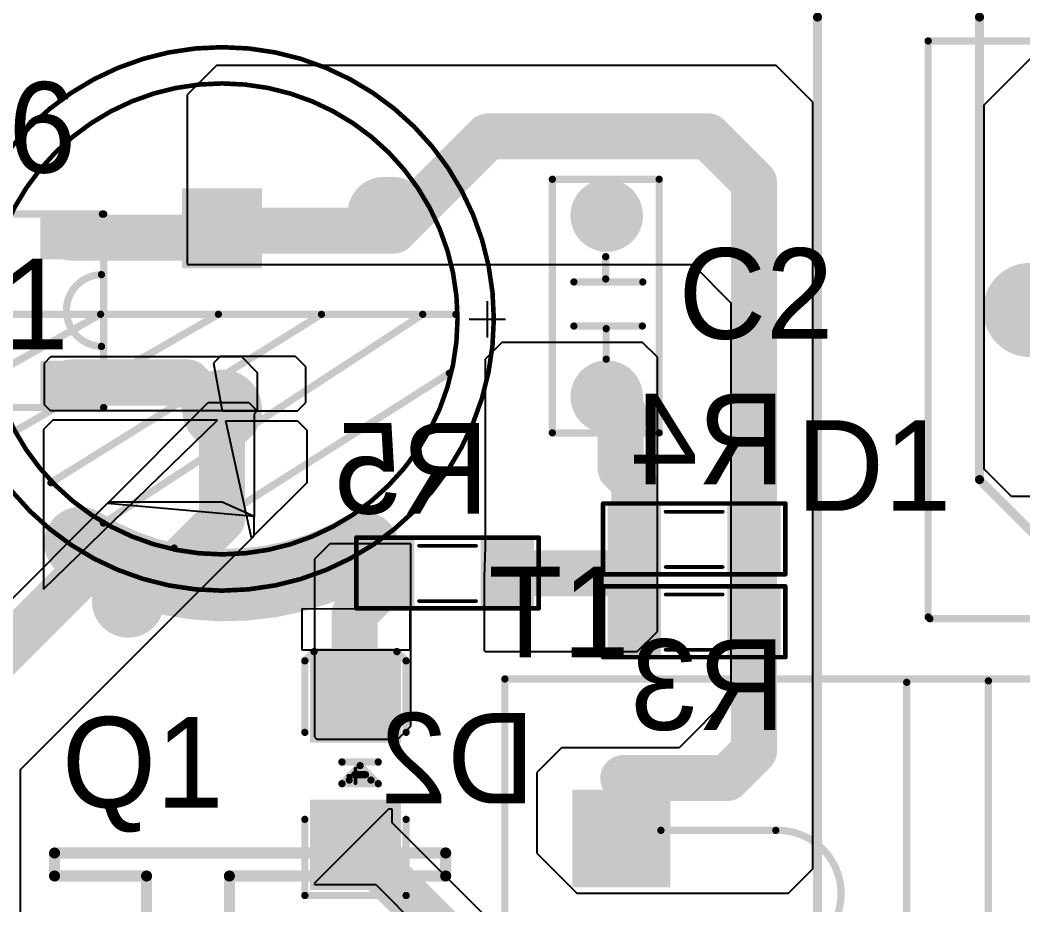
# Model space of a CAD drawing. Header units: millimetres. Extents: x 0.99 to 6.96, y 0.76 to 5.84.
# Drawn here: x 4.455 to 5.545, y 2.22 to 3.181 of the extents above; entities that cross this region are included whole.
import ezdxf

# ---------------------------------------------------------------- set-up
doc = ezdxf.new("R2010")
doc.units = ezdxf.units.MM
doc.header["$MEASUREMENT"] = 0
for name, color, linetype in [('BottomLayer', 5, 'Continuous'), ('BottomOverlay', 54, 'Continuous'), ('BottomPaste', 16, 'Continuous'), ('BottomSolder', 6, 'Continuous'), ('Mechanical1', 6, 'Continuous'), ('Mechanical15', 56, 'Continuous'), ('MultiLayer', 9, 'Continuous'), ('PadHoleLayer', 156, 'Continuous'), ('TopLayer', 1, 'Continuous'), ('TopOverlay', 2, 'Continuous'), ('TopSolder', 216, 'Continuous')]:
    doc.layers.add(name, color=color, linetype=linetype)

# ---------------------------------------------------------------- blocks, each defined once
blk = doc.blocks.new('TO220_2_166')
at = {"layer": 'BottomLayer', "const_width": 0.07}
for points in [[(0, 0.01), (0, -0.01)], [(0.1, 0.01), (0.1, -0.01)], [(0.2, 0.01), (0.2, -0.01)]]:
    blk.add_lwpolyline(points, dxfattribs=at)
at = {"layer": 'BottomLayer', "const_width": 0.035}
for points in [[(-0.0175, 0.01, 1), (0.0175, 0.01, 1)], [(0.0825, 0.01, 1), (0.1175, 0.01, 1)], [(0.1825, 0.01, 1), (0.2175, 0.01, 1)], [(-0.0175, -0.01, 1), (0.0175, -0.01, 1)], [(0.0825, -0.01, 1), (0.1175, -0.01, 1)], [(0.1825, -0.01, 1), (0.2175, -0.01, 1)]]:
    blk.add_lwpolyline(points, format="xyb", close=True, dxfattribs=at)
at = {"layer": 'BottomSolder', "const_width": 0.078}
for points in [[(0, 0.01), (0, -0.01)], [(0.1, 0.01), (0.1, -0.01)], [(0.2, 0.01), (0.2, -0.01)]]:
    blk.add_lwpolyline(points, dxfattribs=at)
at = {"layer": 'BottomSolder', "const_width": 0.039}
for points in [[(-0.0195, 0.01, 1), (0.0195, 0.01, 1)], [(0.0805, 0.01, 1), (0.1195, 0.01, 1)], [(0.1805, 0.01, 1), (0.2195, 0.01, 1)], [(-0.0195, -0.01, 1), (0.0195, -0.01, 1)], [(0.0805, -0.01, 1), (0.1195, -0.01, 1)], [(0.1805, -0.01, 1), (0.2195, -0.01, 1)]]:
    blk.add_lwpolyline(points, format="xyb", close=True, dxfattribs=at)
at = {"layer": 'MultiLayer', "const_width": 0.07}
for points in [[(0, 0.01), (0, -0.01)], [(0.1, 0.01), (0.1, -0.01)], [(0.2, 0.01), (0.2, -0.01)]]:
    blk.add_lwpolyline(points, dxfattribs=at)
at = {"layer": 'MultiLayer', "const_width": 0.035}
for points in [[(-0.0175, 0.01, 1), (0.0175, 0.01, 1)], [(0.0825, 0.01, 1), (0.1175, 0.01, 1)], [(0.1825, 0.01, 1), (0.2175, 0.01, 1)], [(-0.0175, -0.01, 1), (0.0175, -0.01, 1)], [(0.0825, -0.01, 1), (0.1175, -0.01, 1)], [(0.1825, -0.01, 1), (0.2175, -0.01, 1)]]:
    blk.add_lwpolyline(points, format="xyb", close=True, dxfattribs=at)
at = {"layer": 'PadHoleLayer', "const_width": 0.0236}
for points in [[(-0.0118, 0, 1), (0.0118, 0, 1)], [(0.0882, 0, 1), (0.1118, 0, 1)], [(0.1882, 0, 1), (0.2118, 0, 1)]]:
    blk.add_lwpolyline(points, format="xyb", close=True, dxfattribs=at)
at = {"layer": 'TopLayer', "const_width": 0.07}
for points in [[(0, 0.01), (0, -0.01)], [(0.1, 0.01), (0.1, -0.01)], [(0.2, 0.01), (0.2, -0.01)]]:
    blk.add_lwpolyline(points, dxfattribs=at)
at = {"layer": 'TopLayer', "const_width": 0.035}
for points in [[(-0.0175, 0.01, 1), (0.0175, 0.01, 1)], [(0.0825, 0.01, 1), (0.1175, 0.01, 1)], [(0.1825, 0.01, 1), (0.2175, 0.01, 1)], [(-0.0175, -0.01, 1), (0.0175, -0.01, 1)], [(0.0825, -0.01, 1), (0.1175, -0.01, 1)], [(0.1825, -0.01, 1), (0.2175, -0.01, 1)]]:
    blk.add_lwpolyline(points, format="xyb", close=True, dxfattribs=at)
at = {"layer": 'TopOverlay', "const_width": 0.012}
for points in [[(-0.2, 0.3), (-0.2, -0.125)], [(-0.2, 0.3), (-0.175, 0.3)], [(-0.175, 0.3), (-0.175, 0.2)], [(-0.13, 0.3), (-0.13, 0.2)], [(-0.13, 0.3), (-0.07, 0.3)], [(-0.07, 0.3), (-0.07, 0.2)], [(-0.03, 0.3), (0.05, 0.3)], [(-0.03, 0.3), (-0.03, 0.2)], [(0.05, 0.3), (0.05, 0.26)], [(0.15, 0.3), (0.15, 0.26)], [(0.15, 0.3), (0.23, 0.3)], [(0.23, 0.3), (0.23, 0.2)], [(0.27, 0.3), (0.33, 0.3)], [(0.27, 0.3), (0.27, 0.2)], [(0.33, 0.3), (0.33, 0.2)], [(0.375, 0.3), (0.4, 0.3)], [(0.375, 0.3), (0.375, 0.2)], [(0.4, 0.3), (0.4, -0.125)], [(0.05, 0.26), (0.066, 0.244)], [(0.15, 0.26), (0.1336, 0.2436)], [(-0.175, 0.2), (-0.13, 0.2)], [(-0.07, 0.2), (-0.03, 0.2)], [(0.23, 0.2), (0.27, 0.2)], [(0.33, 0.2), (0.375, 0.2)], [(-0.175, 0.11), (0.375, 0.11)], [(-0.175, 0.11), (-0.175, -0.125)], [(0.375, 0.11), (0.375, -0.125)], [(-0.095, 0.095), (0.295, 0.095)], [(-0.095, 0.095), (-0.095, -0.07)], [(0.295, 0.095), (0.295, -0.07)], [(-0.095, -0.07), (0.295, -0.07)], [(-0.2, -0.125), (-0.175, -0.125)], [(0.375, -0.125), (0.4, -0.125)]]:
    blk.add_lwpolyline(points, dxfattribs=at)
at = {"layer": 'TopOverlay', "const_width": 0.006}
for points in [[(-0.203, 0.3, 1), (-0.197, 0.3, 1)], [(-0.203, 0.3, 1), (-0.197, 0.3, 1)], [(-0.178, 0.3, 1), (-0.172, 0.3, 1)], [(-0.178, 0.3, 1), (-0.172, 0.3, 1)], [(-0.133, 0.3, 1), (-0.127, 0.3, 1)], [(-0.133, 0.3, 1), (-0.127, 0.3, 1)], [(-0.073, 0.3, 1), (-0.067, 0.3, 1)], [(-0.073, 0.3, 1), (-0.067, 0.3, 1)], [(-0.033, 0.3, 1), (-0.027, 0.3, 1)], [(-0.033, 0.3, 1), (-0.027, 0.3, 1)], [(0.047, 0.3, 1), (0.053, 0.3, 1)], [(0.047, 0.3, 1), (0.053, 0.3, 1)], [(0.147, 0.3, 1), (0.153, 0.3, 1)], [(0.147, 0.3, 1), (0.153, 0.3, 1)], [(0.227, 0.3, 1), (0.233, 0.3, 1)], [(0.227, 0.3, 1), (0.233, 0.3, 1)], [(0.267, 0.3, 1), (0.273, 0.3, 1)], [(0.267, 0.3, 1), (0.273, 0.3, 1)], [(0.327, 0.3, 1), (0.333, 0.3, 1)], [(0.327, 0.3, 1), (0.333, 0.3, 1)], [(0.372, 0.3, 1), (0.378, 0.3, 1)], [(0.372, 0.3, 1), (0.378, 0.3, 1)], [(0.397, 0.3, 1), (0.403, 0.3, 1)], [(0.397, 0.3, 1), (0.403, 0.3, 1)], [(0.047, 0.26, 1), (0.053, 0.26, 1)], [(0.047, 0.26, 1), (0.053, 0.26, 1)], [(0.147, 0.26, 1), (0.153, 0.26, 1)], [(0.147, 0.26, 1), (0.153, 0.26, 1)], [(0.063, 0.244, 1), (0.069, 0.244, 1)], [(0.0634, 0.2435, 1), (0.0694, 0.2435, 1)], [(0.1306, 0.2436, 1), (0.1366, 0.2436, 1)], [(0.1308, 0.2434, 1), (0.1368, 0.2434, 1)], [(-0.178, 0.2, 1), (-0.172, 0.2, 1)], [(-0.178, 0.2, 1), (-0.172, 0.2, 1)], [(-0.133, 0.2, 1), (-0.127, 0.2, 1)], [(-0.133, 0.2, 1), (-0.127, 0.2, 1)], [(-0.073, 0.2, 1), (-0.067, 0.2, 1)], [(-0.073, 0.2, 1), (-0.067, 0.2, 1)], [(-0.033, 0.2, 1), (-0.027, 0.2, 1)], [(-0.033, 0.2, 1), (-0.027, 0.2, 1)], [(0.227, 0.2, 1), (0.233, 0.2, 1)], [(0.227, 0.2, 1), (0.233, 0.2, 1)], [(0.267, 0.2, 1), (0.273, 0.2, 1)], [(0.267, 0.2, 1), (0.273, 0.2, 1)], [(0.327, 0.2, 1), (0.333, 0.2, 1)], [(0.327, 0.2, 1), (0.333, 0.2, 1)], [(0.372, 0.2, 1), (0.378, 0.2, 1)], [(0.372, 0.2, 1), (0.378, 0.2, 1)], [(-0.178, 0.11, 1), (-0.172, 0.11, 1)], [(-0.178, 0.11, 1), (-0.172, 0.11, 1)], [(0.372, 0.11, 1), (0.378, 0.11, 1)], [(0.372, 0.11, 1), (0.378, 0.11, 1)], [(-0.098, 0.095, 1), (-0.092, 0.095, 1)], [(-0.098, 0.095, 1), (-0.092, 0.095, 1)], [(0.292, 0.095, 1), (0.298, 0.095, 1)], [(0.292, 0.095, 1), (0.298, 0.095, 1)], [(-0.098, -0.07, 1), (-0.092, -0.07, 1)], [(-0.098, -0.07, 1), (-0.092, -0.07, 1)], [(0.292, -0.07, 1), (0.298, -0.07, 1)], [(0.292, -0.07, 1), (0.298, -0.07, 1)], [(-0.203, -0.125, 1), (-0.197, -0.125, 1)], [(-0.203, -0.125, 1), (-0.197, -0.125, 1)], [(-0.178, -0.125, 1), (-0.172, -0.125, 1)], [(-0.178, -0.125, 1), (-0.172, -0.125, 1)], [(0.372, -0.125, 1), (0.378, -0.125, 1)], [(0.372, -0.125, 1), (0.378, -0.125, 1)], [(0.397, -0.125, 1), (0.403, -0.125, 1)], [(0.397, -0.125, 1), (0.403, -0.125, 1)]]:
    blk.add_lwpolyline(points, format="xyb", close=True, dxfattribs=at)
at = {"layer": 'TopOverlay', "const_width": 0.012}
blk.add_lwpolyline([(0.1338, 0.2434, -2.922044), (0.0664, 0.2435)], format="xyb", dxfattribs=at)
at = {"layer": 'TopSolder', "const_width": 0.078}
for points in [[(0, 0.01), (0, -0.01)], [(0.1, 0.01), (0.1, -0.01)], [(0.2, 0.01), (0.2, -0.01)]]:
    blk.add_lwpolyline(points, dxfattribs=at)
at = {"layer": 'TopSolder', "const_width": 0.039}
for points in [[(-0.0195, 0.01, 1), (0.0195, 0.01, 1)], [(0.0805, 0.01, 1), (0.1195, 0.01, 1)], [(0.1805, 0.01, 1), (0.2195, 0.01, 1)], [(-0.0195, -0.01, 1), (0.0195, -0.01, 1)], [(0.0805, -0.01, 1), (0.1195, -0.01, 1)], [(0.1805, -0.01, 1), (0.2195, -0.01, 1)]]:
    blk.add_lwpolyline(points, format="xyb", close=True, dxfattribs=at)
blk = doc.blocks.new('EE29_173')
at = {"layer": 'BottomLayer'}
blk.add_solid([(-0.0492, -0.0492), (0.0492, -0.0492), (-0.0492, 0.0492), (0.0492, 0.0492)], dxfattribs=at)
at = {"layer": 'BottomSolder'}
blk.add_solid([(-0.0532, -0.0532), (0.0532, -0.0532), (-0.0532, 0.0532), (0.0532, 0.0532)], dxfattribs=at)
at = {"layer": 'MultiLayer'}
blk.add_solid([(-0.0492, -0.0492), (0.0492, -0.0492), (-0.0492, 0.0492), (0.0492, 0.0492)], dxfattribs=at)
at = {"layer": 'PadHoleLayer', "const_width": 0.0236}
blk.add_lwpolyline([(-0.0118, 0, 1), (0.0118, 0, 1)], format="xyb", close=True, dxfattribs=at)
at = {"layer": 'TopLayer'}
blk.add_solid([(-0.0492, -0.0492), (0.0492, -0.0492), (-0.0492, 0.0492), (0.0492, 0.0492)], dxfattribs=at)
at = {"layer": 'TopOverlay', "const_width": 0.00787}
for points in [[(-0.1266, 0.1733), (0.7835, 0.1733)], [(-0.1266, -0.9682), (-0.1266, 0.1733)], [(0.3988, -0.9665), (0.3988, 0.1713)], [(0.3101, -0.9661), (0.3101, 0.1697)], [(0.043, 0.0088), (0.1677, 0.0088)]]:
    blk.add_lwpolyline(points, dxfattribs=at)
at = {"layer": 'TopOverlay', "const_width": 0.00394}
for points in [[(-0.1286, 0.1733, 1), (-0.1246, 0.1733, 1)], [(-0.1286, 0.1733, 1), (-0.1246, 0.1733, 1)], [(0.3968, 0.1713, 1), (0.4008, 0.1713, 1)], [(0.3081, 0.1697, 1), (0.312, 0.1697, 1)], [(0.041, 0.0088, 1), (0.045, 0.0088, 1)], [(0.1658, 0.0088, 1), (0.1697, 0.0088, 1)], [(0.1658, 0.0088, 1), (0.1697, 0.0088, 1)]]:
    blk.add_lwpolyline(points, format="xyb", close=True, dxfattribs=at)
at = {"layer": 'TopOverlay', "const_width": 0.00787}
blk.add_lwpolyline([(0.1677, 0.0088, -1.008867), (0.1708, -0.129)], format="xyb", dxfattribs=at)
at = {"layer": 'TopSolder'}
blk.add_solid([(-0.0532, -0.0532), (0.0532, -0.0532), (-0.0532, 0.0532), (0.0532, 0.0532)], dxfattribs=at)
blk = doc.blocks.new('RES_SMD_1206_B_189')
at = {"layer": 'BottomLayer'}
for points in [[(-0.09, -0.0325), (-0.04, -0.0325), (-0.09, 0.0325), (-0.04, 0.0325)], [(0.04, -0.0325), (0.09, -0.0325), (0.04, 0.0325), (0.09, 0.0325)]]:
    blk.add_solid(points, dxfattribs=at)
at = {"layer": 'BottomOverlay'}
for points, const_width in [([(0.099, 0.038), (-0.099, 0.038)], 0.005), ([(-0.099, 0.038), (-0.099, -0.039)], 0.005), ([(0.099, 0.038), (0.099, -0.039)], 0.005), ([(0.031, 0.03), (-0.031, 0.03)], 0.004), ([(0.031, -0.03), (-0.031, -0.03)], 0.004), ([(0.099, -0.039), (-0.099, -0.039)], 0.005)]:
    blk.add_lwpolyline(points, dxfattribs=dict(at, const_width=const_width))
for points, const_width in [([(-0.1003, 0.038, 1), (-0.0978, 0.038, 1)], 0.0025), ([(-0.1003, 0.038, 1), (-0.0978, 0.038, 1)], 0.0025), ([(0.0977, 0.038, 1), (0.1002, 0.038, 1)], 0.0025), ([(0.0977, 0.038, 1), (0.1002, 0.038, 1)], 0.0025), ([(-0.032, 0.03, 1), (-0.03, 0.03, 1)], 0.002), ([(0.03, 0.03, 1), (0.032, 0.03, 1)], 0.002), ([(-0.032, -0.03, 1), (-0.03, -0.03, 1)], 0.002), ([(0.03, -0.03, 1), (0.032, -0.03, 1)], 0.002), ([(-0.1003, -0.039, 1), (-0.0978, -0.039, 1)], 0.0025), ([(-0.1003, -0.039, 1), (-0.0978, -0.039, 1)], 0.0025), ([(0.0977, -0.039, 1), (0.1002, -0.039, 1)], 0.0025), ([(0.0977, -0.039, 1), (0.1002, -0.039, 1)], 0.0025)]:
    blk.add_lwpolyline(points, format="xyb", close=True, dxfattribs=dict(at, const_width=const_width))
at = {"layer": 'BottomPaste'}
for points in [[(-0.09, -0.0325), (-0.04, -0.0325), (-0.09, 0.0325), (-0.04, 0.0325)], [(0.04, -0.0325), (0.09, -0.0325), (0.04, 0.0325), (0.09, 0.0325)]]:
    blk.add_solid(points, dxfattribs=at)
at = {"layer": 'BottomSolder'}
for points in [[(-0.094, -0.0365), (-0.036, -0.0365), (-0.094, 0.0365), (-0.036, 0.0365)], [(0.036, -0.0365), (0.094, -0.0365), (0.036, 0.0365), (0.094, 0.0365)]]:
    blk.add_solid(points, dxfattribs=at)
blk = doc.blocks.new('RES_SMD_1206_B_190')
at = {"layer": 'BottomLayer'}
for points in [[(-0.09, -0.0325), (-0.04, -0.0325), (-0.09, 0.0325), (-0.04, 0.0325)], [(0.04, -0.0325), (0.09, -0.0325), (0.04, 0.0325), (0.09, 0.0325)]]:
    blk.add_solid(points, dxfattribs=at)
at = {"layer": 'BottomOverlay'}
for points, const_width in [([(0.099, 0.038), (-0.099, 0.038)], 0.005), ([(-0.099, 0.038), (-0.099, -0.039)], 0.005), ([(0.099, 0.038), (0.099, -0.039)], 0.005), ([(0.031, 0.03), (-0.031, 0.03)], 0.004), ([(0.031, -0.03), (-0.031, -0.03)], 0.004), ([(0.099, -0.039), (-0.099, -0.039)], 0.005)]:
    blk.add_lwpolyline(points, dxfattribs=dict(at, const_width=const_width))
for points, const_width in [([(-0.1003, 0.038, 1), (-0.0978, 0.038, 1)], 0.0025), ([(-0.1003, 0.038, 1), (-0.0978, 0.038, 1)], 0.0025), ([(0.0977, 0.038, 1), (0.1002, 0.038, 1)], 0.0025), ([(0.0977, 0.038, 1), (0.1002, 0.038, 1)], 0.0025), ([(-0.032, 0.03, 1), (-0.03, 0.03, 1)], 0.002), ([(0.03, 0.03, 1), (0.032, 0.03, 1)], 0.002), ([(-0.032, -0.03, 1), (-0.03, -0.03, 1)], 0.002), ([(0.03, -0.03, 1), (0.032, -0.03, 1)], 0.002), ([(-0.1003, -0.039, 1), (-0.0978, -0.039, 1)], 0.0025), ([(-0.1003, -0.039, 1), (-0.0978, -0.039, 1)], 0.0025), ([(0.0977, -0.039, 1), (0.1002, -0.039, 1)], 0.0025), ([(0.0977, -0.039, 1), (0.1002, -0.039, 1)], 0.0025)]:
    blk.add_lwpolyline(points, format="xyb", close=True, dxfattribs=dict(at, const_width=const_width))
at = {"layer": 'BottomPaste'}
for points in [[(-0.09, -0.0325), (-0.04, -0.0325), (-0.09, 0.0325), (-0.04, 0.0325)], [(0.04, -0.0325), (0.09, -0.0325), (0.04, 0.0325), (0.09, 0.0325)]]:
    blk.add_solid(points, dxfattribs=at)
at = {"layer": 'BottomSolder'}
for points in [[(-0.094, -0.0365), (-0.036, -0.0365), (-0.094, 0.0365), (-0.036, 0.0365)], [(0.036, -0.0365), (0.094, -0.0365), (0.036, 0.0365), (0.094, 0.0365)]]:
    blk.add_solid(points, dxfattribs=at)
blk = doc.blocks.new('RES_SMD_1206_B_191')
at = {"layer": 'BottomLayer'}
for points in [[(-0.09, -0.0325), (-0.04, -0.0325), (-0.09, 0.0325), (-0.04, 0.0325)], [(0.04, -0.0325), (0.09, -0.0325), (0.04, 0.0325), (0.09, 0.0325)]]:
    blk.add_solid(points, dxfattribs=at)
at = {"layer": 'BottomOverlay'}
for points, const_width in [([(0.099, 0.038), (-0.099, 0.038)], 0.005), ([(-0.099, 0.038), (-0.099, -0.039)], 0.005), ([(0.099, 0.038), (0.099, -0.039)], 0.005), ([(0.031, 0.03), (-0.031, 0.03)], 0.004), ([(0.031, -0.03), (-0.031, -0.03)], 0.004), ([(0.099, -0.039), (-0.099, -0.039)], 0.005)]:
    blk.add_lwpolyline(points, dxfattribs=dict(at, const_width=const_width))
for points, const_width in [([(-0.1003, 0.038, 1), (-0.0978, 0.038, 1)], 0.0025), ([(-0.1003, 0.038, 1), (-0.0978, 0.038, 1)], 0.0025), ([(0.0977, 0.038, 1), (0.1002, 0.038, 1)], 0.0025), ([(0.0977, 0.038, 1), (0.1002, 0.038, 1)], 0.0025), ([(-0.032, 0.03, 1), (-0.03, 0.03, 1)], 0.002), ([(0.03, 0.03, 1), (0.032, 0.03, 1)], 0.002), ([(-0.032, -0.03, 1), (-0.03, -0.03, 1)], 0.002), ([(0.03, -0.03, 1), (0.032, -0.03, 1)], 0.002), ([(-0.1003, -0.039, 1), (-0.0978, -0.039, 1)], 0.0025), ([(-0.1003, -0.039, 1), (-0.0978, -0.039, 1)], 0.0025), ([(0.0977, -0.039, 1), (0.1002, -0.039, 1)], 0.0025), ([(0.0977, -0.039, 1), (0.1002, -0.039, 1)], 0.0025)]:
    blk.add_lwpolyline(points, format="xyb", close=True, dxfattribs=dict(at, const_width=const_width))
at = {"layer": 'BottomPaste'}
for points in [[(-0.09, -0.0325), (-0.04, -0.0325), (-0.09, 0.0325), (-0.04, 0.0325)], [(0.04, -0.0325), (0.09, -0.0325), (0.04, 0.0325), (0.09, 0.0325)]]:
    blk.add_solid(points, dxfattribs=at)
at = {"layer": 'BottomSolder'}
for points in [[(-0.094, -0.0365), (-0.036, -0.0365), (-0.094, 0.0365), (-0.036, 0.0365)], [(0.036, -0.0365), (0.094, -0.0365), (0.036, 0.0365), (0.094, 0.0365)]]:
    blk.add_solid(points, dxfattribs=at)
blk = doc.blocks.new('DIO_SMD_106_B_206')
at = {"layer": 'BottomLayer'}
for points in [[(-0.035, 0.0453), (-0.125, 0.0453), (-0.035, -0.0453), (-0.125, -0.0453)], [(0.125, 0.0453), (0.035, 0.0453), (0.125, -0.0453), (0.035, -0.0453)]]:
    blk.add_solid(points, dxfattribs=at)
at = {"layer": 'BottomOverlay', "const_width": 0.00787}
for points in [[(-0.13, 0.045), (-0.12, 0.055)], [(-0.0422, 0.055), (-0.12, 0.055)], [(0.135, 0.055), (0.0522, 0.055)], [(0.135, -0.055), (0.135, 0.055)], [(-0.13, -0.045), (-0.13, 0.045)], [(-0.0101, -0.0147), (-0.0101, 0.0247)], [(-0.0062, 0.005), (0.0135, 0.0247)], [(0.0135, -0.0147), (0.0135, 0.0247)], [(0.0037, -0.0009), (0.0037, 0.0109)], [(0.0096, -0.0068), (0.0096, 0.0168)], [(0.0135, -0.0147), (-0.0062, 0.005)], [(-0.12, -0.055), (-0.13, -0.045)], [(-0.0422, -0.055), (-0.12, -0.055)], [(0.135, -0.055), (0.0522, -0.055)]]:
    blk.add_lwpolyline(points, dxfattribs=at)
at = {"layer": 'BottomOverlay', "const_width": 0.00394}
for points in [[(-0.122, 0.055, 1), (-0.118, 0.055, 1)], [(-0.122, 0.055, 1), (-0.118, 0.055, 1)], [(-0.0442, 0.055, 1), (-0.0403, 0.055, 1)], [(0.0503, 0.055, 1), (0.0542, 0.055, 1)], [(0.133, 0.055, 1), (0.137, 0.055, 1)], [(0.133, 0.055, 1), (0.137, 0.055, 1)], [(-0.132, 0.045, 1), (-0.128, 0.045, 1)], [(-0.132, 0.045, 1), (-0.128, 0.045, 1)], [(-0.0121, 0.0247, 1), (-0.0081, 0.0247, 1)], [(0.0115, 0.0247, 1), (0.0155, 0.0247, 1)], [(0.0115, 0.0247, 1), (0.0155, 0.0247, 1)], [(0.0017, 0.0109, 1), (0.0056, 0.0109, 1)], [(0.0076, 0.0168, 1), (0.0115, 0.0168, 1)], [(-0.0081, 0.005, 1), (-0.0042, 0.005, 1)], [(-0.0081, 0.005, 1), (-0.0042, 0.005, 1)], [(0.0017, -0.0009, 1), (0.0056, -0.0009, 1)], [(-0.0121, -0.0147, 1), (-0.0081, -0.0147, 1)], [(0.0076, -0.0068, 1), (0.0115, -0.0068, 1)], [(0.0115, -0.0147, 1), (0.0155, -0.0147, 1)], [(0.0115, -0.0147, 1), (0.0155, -0.0147, 1)], [(-0.132, -0.045, 1), (-0.128, -0.045, 1)], [(-0.132, -0.045, 1), (-0.128, -0.045, 1)], [(-0.122, -0.055, 1), (-0.118, -0.055, 1)], [(-0.122, -0.055, 1), (-0.118, -0.055, 1)], [(-0.0442, -0.055, 1), (-0.0403, -0.055, 1)], [(0.0503, -0.055, 1), (0.0542, -0.055, 1)], [(0.133, -0.055, 1), (0.137, -0.055, 1)], [(0.133, -0.055, 1), (0.137, -0.055, 1)]]:
    blk.add_lwpolyline(points, format="xyb", close=True, dxfattribs=at)
at = {"layer": 'BottomPaste'}
for points in [[(-0.035, 0.0453), (-0.125, 0.0453), (-0.035, -0.0453), (-0.125, -0.0453)], [(0.125, 0.0453), (0.035, 0.0453), (0.125, -0.0453), (0.035, -0.0453)]]:
    blk.add_solid(points, dxfattribs=at)
at = {"layer": 'BottomSolder'}
for points in [[(-0.031, 0.0493), (-0.129, 0.0493), (-0.031, -0.0493), (-0.129, -0.0493)], [(0.129, 0.0493), (0.031, 0.0493), (0.129, -0.0493), (0.031, -0.0493)]]:
    blk.add_solid(points, dxfattribs=at)
at = {"layer": 'Mechanical1', "const_width": 0.00394}
for points in [[(0.0129, 0), (-0.0029, 0)], [(0.005, -0.0079), (0.005, 0.0079)]]:
    blk.add_lwpolyline(points, dxfattribs=at)
at = {"layer": 'Mechanical1', "const_width": 0.00197}
for points in [[(-0.0039, 0, 1), (-0.0019, 0, 1)], [(0.004, 0.0079, 1), (0.006, 0.0079, 1)], [(0.0119, 0, 1), (0.0139, 0, 1)], [(0.004, -0.0079, 1), (0.006, -0.0079, 1)]]:
    blk.add_lwpolyline(points, format="xyb", close=True, dxfattribs=at)
blk = doc.blocks.new('TO_220_1_F___207')
at = {"layer": 'BottomLayer'}
for points, const_width in [([(-0.2756, 0.2047, 1), (-0.2362, 0.2047, 1)], 0.0394), ([(0.4331, 0.2047, 1), (0.4724, 0.2047, 1)], 0.0394), ([(0.0823, 0.0138, 1), (0.1177, 0.0138, 1)], 0.0354), ([(0.1823, 0.0138, 1), (0.2177, 0.0138, 1)], 0.0354), ([(0.0823, -0.0138, 1), (0.1177, -0.0138, 1)], 0.0354), ([(0.1823, -0.0138, 1), (0.2177, -0.0138, 1)], 0.0354)]:
    blk.add_lwpolyline(points, format="xyb", close=True, dxfattribs=dict(at, const_width=const_width))
at = {"layer": 'BottomLayer', "const_width": 0.0709}
for points in [[(0.1, 0.0138), (0.1, -0.0138)], [(0.2, 0.0138), (0.2, -0.0138)]]:
    blk.add_lwpolyline(points, dxfattribs=at)
at = {"layer": 'BottomLayer'}
blk.add_solid([(-0.0354, -0.0492), (0.0354, -0.0492), (-0.0354, 0.0492), (0.0354, 0.0492)], dxfattribs=at)
at = {"layer": 'BottomSolder'}
for points, const_width in [([(-0.2776, 0.2047, 1), (-0.2342, 0.2047, 1)], 0.0434), ([(0.4311, 0.2047, 1), (0.4744, 0.2047, 1)], 0.0434), ([(0.0803, 0.0138, 1), (0.1197, 0.0138, 1)], 0.0394), ([(0.1803, 0.0138, 1), (0.2197, 0.0138, 1)], 0.0394), ([(0.0803, -0.0138, 1), (0.1197, -0.0138, 1)], 0.0394), ([(0.1803, -0.0138, 1), (0.2197, -0.0138, 1)], 0.0394)]:
    blk.add_lwpolyline(points, format="xyb", close=True, dxfattribs=dict(at, const_width=const_width))
at = {"layer": 'BottomSolder', "const_width": 0.0789}
for points in [[(0.1, 0.0138), (0.1, -0.0138)], [(0.2, 0.0138), (0.2, -0.0138)]]:
    blk.add_lwpolyline(points, dxfattribs=at)
at = {"layer": 'BottomSolder'}
blk.add_solid([(-0.0394, -0.0532), (0.0394, -0.0532), (-0.0394, 0.0532), (0.0394, 0.0532)], dxfattribs=at)
at = {"layer": 'MultiLayer'}
for points, const_width in [([(-0.2756, 0.2047, 1), (-0.2362, 0.2047, 1)], 0.0394), ([(0.4331, 0.2047, 1), (0.4724, 0.2047, 1)], 0.0394), ([(0.0823, 0.0138, 1), (0.1177, 0.0138, 1)], 0.0354), ([(0.1823, 0.0138, 1), (0.2177, 0.0138, 1)], 0.0354), ([(0.0823, -0.0138, 1), (0.1177, -0.0138, 1)], 0.0354), ([(0.1823, -0.0138, 1), (0.2177, -0.0138, 1)], 0.0354)]:
    blk.add_lwpolyline(points, format="xyb", close=True, dxfattribs=dict(at, const_width=const_width))
at = {"layer": 'MultiLayer', "const_width": 0.0709}
for points in [[(0.1, 0.0138), (0.1, -0.0138)], [(0.2, 0.0138), (0.2, -0.0138)]]:
    blk.add_lwpolyline(points, dxfattribs=at)
at = {"layer": 'MultiLayer'}
blk.add_solid([(-0.0354, -0.0492), (0.0354, -0.0492), (-0.0354, 0.0492), (0.0354, 0.0492)], dxfattribs=at)
at = {"layer": 'PadHoleLayer'}
for points, const_width in [([(-0.2815, 0.2047, 1), (-0.2303, 0.2047, 1)], 0.0512), ([(0.4272, 0.2047, 1), (0.4783, 0.2047, 1)], 0.0512), ([(-0.0118, 0, 1), (0.0118, 0, 1)], 0.0236), ([(0.0882, 0, 1), (0.1118, 0, 1)], 0.0236), ([(0.1882, 0, 1), (0.2118, 0, 1)], 0.0236)]:
    blk.add_lwpolyline(points, format="xyb", close=True, dxfattribs=dict(at, const_width=const_width))
at = {"layer": 'TopLayer'}
for points, const_width in [([(-0.2756, 0.2047, 1), (-0.2362, 0.2047, 1)], 0.0394), ([(0.4331, 0.2047, 1), (0.4724, 0.2047, 1)], 0.0394), ([(0.0823, 0.0138, 1), (0.1177, 0.0138, 1)], 0.0354), ([(0.1823, 0.0138, 1), (0.2177, 0.0138, 1)], 0.0354), ([(0.0823, -0.0138, 1), (0.1177, -0.0138, 1)], 0.0354), ([(0.1823, -0.0138, 1), (0.2177, -0.0138, 1)], 0.0354)]:
    blk.add_lwpolyline(points, format="xyb", close=True, dxfattribs=dict(at, const_width=const_width))
at = {"layer": 'TopLayer', "const_width": 0.0709}
for points in [[(0.1, 0.0138), (0.1, -0.0138)], [(0.2, 0.0138), (0.2, -0.0138)]]:
    blk.add_lwpolyline(points, dxfattribs=at)
at = {"layer": 'TopLayer'}
blk.add_solid([(-0.0354, -0.0492), (0.0354, -0.0492), (-0.0354, 0.0492), (0.0354, 0.0492)], dxfattribs=at)
at = {"layer": 'TopOverlay', "const_width": 0.00787}
for points in [[(-0.3667, 0.4971), (0.5603, 0.4971)], [(-0.3667, -0.129), (-0.3667, 0.4971)], [(0.5603, -0.1308), (0.5603, 0.4971)], [(-0.125, 0.1499), (0.325, 0.1499)], [(-0.125, 0.0999), (-0.125, 0.1499)], [(0.325, -0.0751), (0.325, 0.1499)], [(-0.125, -0.0751), (-0.125, 0.0999)], [(-0.125, 0.0749), (0.325, 0.0749)], [(-0.125, -0.0751), (0.325, -0.0751)], [(-0.3667, -0.129), (-0.3649, -0.1308)], [(-0.3649, -0.1308), (0.5603, -0.1308)]]:
    blk.add_lwpolyline(points, dxfattribs=at)
at = {"layer": 'TopOverlay'}
for points, const_width in [([(-0.3687, 0.4971, 1), (-0.3647, 0.4971, 1)], 0.00394), ([(-0.3687, 0.4971, 1), (-0.3647, 0.4971, 1)], 0.00394), ([(0.5583, 0.4971, 1), (0.5623, 0.4971, 1)], 0.00394), ([(0.5583, 0.4971, 1), (0.5623, 0.4971, 1)], 0.00394), ([(-0.127, 0.1499, 1), (-0.1231, 0.1499, 1)], 0.00393), ([(-0.127, 0.1499, 1), (-0.1231, 0.1499, 1)], 0.00393), ([(0.323, 0.1499, 1), (0.3269, 0.1499, 1)], 0.00393), ([(0.323, 0.1499, 1), (0.3269, 0.1499, 1)], 0.00393), ([(-0.127, 0.0999, 1), (-0.1231, 0.0999, 1)], 0.00393), ([(-0.127, 0.0999, 1), (-0.1231, 0.0999, 1)], 0.00393), ([(-0.127, 0.0749, 1), (-0.1231, 0.0749, 1)], 0.00393), ([(0.323, 0.0749, 1), (0.3269, 0.0749, 1)], 0.00393), ([(-0.127, -0.0751, 1), (-0.1231, -0.0751, 1)], 0.00393), ([(-0.127, -0.0751, 1), (-0.1231, -0.0751, 1)], 0.00393), ([(0.323, -0.0751, 1), (0.3269, -0.0751, 1)], 0.00393), ([(0.323, -0.0751, 1), (0.3269, -0.0751, 1)], 0.00393), ([(-0.3687, -0.129, 1), (-0.3647, -0.129, 1)], 0.00394), ([(-0.3687, -0.129, 1), (-0.3647, -0.129, 1)], 0.00394), ([(-0.3669, -0.1308, 1), (-0.3629, -0.1308, 1)], 0.00394), ([(-0.3669, -0.1308, 1), (-0.3629, -0.1308, 1)], 0.00394), ([(0.5583, -0.1308, 1), (0.5623, -0.1308, 1)], 0.00394), ([(0.5583, -0.1308, 1), (0.5623, -0.1308, 1)], 0.00394)]:
    blk.add_lwpolyline(points, format="xyb", close=True, dxfattribs=dict(at, const_width=const_width))
at = {"layer": 'TopSolder'}
for points, const_width in [([(-0.2776, 0.2047, 1), (-0.2342, 0.2047, 1)], 0.0434), ([(0.4311, 0.2047, 1), (0.4744, 0.2047, 1)], 0.0434), ([(0.0803, 0.0138, 1), (0.1197, 0.0138, 1)], 0.0394), ([(0.1803, 0.0138, 1), (0.2197, 0.0138, 1)], 0.0394), ([(0.0803, -0.0138, 1), (0.1197, -0.0138, 1)], 0.0394), ([(0.1803, -0.0138, 1), (0.2197, -0.0138, 1)], 0.0394)]:
    blk.add_lwpolyline(points, format="xyb", close=True, dxfattribs=dict(at, const_width=const_width))
at = {"layer": 'TopSolder', "const_width": 0.0789}
for points in [[(0.1, 0.0138), (0.1, -0.0138)], [(0.2, 0.0138), (0.2, -0.0138)]]:
    blk.add_lwpolyline(points, dxfattribs=at)
at = {"layer": 'TopSolder'}
blk.add_solid([(-0.0394, -0.0532), (0.0394, -0.0532), (-0.0394, 0.0532), (0.0394, 0.0532)], dxfattribs=at)
blk = doc.blocks.new('CA_ALU_13BL_214')
at = {"layer": 'BottomLayer', "const_width": 0.0394}
blk.add_lwpolyline([(0.0787, 0, 1), (0.1181, 0, 1)], format="xyb", close=True, dxfattribs=at)
at = {"layer": 'BottomLayer'}
blk.add_solid([(-0.1378, -0.0394), (-0.0591, -0.0394), (-0.1378, 0.0394), (-0.0591, 0.0394)], dxfattribs=at)
at = {"layer": 'BottomSolder', "const_width": 0.0434}
blk.add_lwpolyline([(0.0767, 0, 1), (0.1201, 0, 1)], format="xyb", close=True, dxfattribs=at)
at = {"layer": 'BottomSolder'}
blk.add_solid([(-0.1418, -0.0434), (-0.0551, -0.0434), (-0.1418, 0.0434), (-0.0551, 0.0434)], dxfattribs=at)
at = {"layer": 'Mechanical15'}
for points, const_width in [([(0.2953, 0, 1), (-0.2953, 0, 1)], 0.005), ([(-0.2965, 0, 1), (-0.294, 0, 1)], 0.0025), ([(0.294, 0, 1), (0.2965, 0, 1)], 0.0025)]:
    blk.add_lwpolyline(points, format="xyb", close=True, dxfattribs=dict(at, const_width=const_width))
at = {"layer": 'PadHoleLayer', "const_width": 0.0177}
for points in [[(-0.1073, 0, 1), (-0.0896, 0, 1)], [(0.0896, 0, 1), (0.1073, 0, 1)]]:
    blk.add_lwpolyline(points, format="xyb", close=True, dxfattribs=at)
at = {"layer": 'TopLayer', "const_width": 0.0394}
blk.add_lwpolyline([(0.0787, 0, 1), (0.1181, 0, 1)], format="xyb", close=True, dxfattribs=at)
at = {"layer": 'TopLayer'}
blk.add_solid([(-0.1378, -0.0394), (-0.0591, -0.0394), (-0.1378, 0.0394), (-0.0591, 0.0394)], dxfattribs=at)
at = {"layer": 'TopOverlay'}
for p, q in [((0.0005, 0.3081), (0.0005, 0.2687)), ((0.0202, 0.2884), (-0.0192, 0.2884))]:
    blk.add_line(p, q, dxfattribs=at)
for points, const_width in [([(0.2559, 0, 1), (-0.2559, 0, 1)], 0.005), ([(-0.2572, 0, 1), (-0.2547, 0, 1)], 0.0025), ([(0.2547, 0, 1), (0.2572, 0, 1)], 0.0025)]:
    blk.add_lwpolyline(points, format="xyb", close=True, dxfattribs=dict(at, const_width=const_width))
at = {"layer": 'TopSolder', "const_width": 0.0434}
blk.add_lwpolyline([(0.0767, 0, 1), (0.1201, 0, 1)], format="xyb", close=True, dxfattribs=at)
at = {"layer": 'TopSolder'}
blk.add_solid([(-0.1418, -0.0434), (-0.0551, -0.0434), (-0.1418, 0.0434), (-0.0551, 0.0434)], dxfattribs=at)
blk = doc.blocks.new('CAP_5___218')
at = {"layer": 'BottomLayer', "const_width": 0.0354}
for points in [[(-0.0177, 0, 1), (0.0177, 0, 1)], [(0.1791, 0, 1), (0.2146, 0, 1)]]:
    blk.add_lwpolyline(points, format="xyb", close=True, dxfattribs=at)
at = {"layer": 'BottomSolder', "const_width": 0.0394}
for points in [[(-0.0197, 0, 1), (0.0197, 0, 1)], [(0.1771, 0, 1), (0.2166, 0, 1)]]:
    blk.add_lwpolyline(points, format="xyb", close=True, dxfattribs=at)
at = {"layer": 'MultiLayer', "const_width": 0.0354}
for points in [[(-0.0177, 0, 1), (0.0177, 0, 1)], [(0.1791, 0, 1), (0.2146, 0, 1)]]:
    blk.add_lwpolyline(points, format="xyb", close=True, dxfattribs=at)
at = {"layer": 'PadHoleLayer', "const_width": 0.0169}
for points in [[(-0.0085, 0, 1), (0.0085, 0, 1)], [(0.1884, 0, 1), (0.2053, 0, 1)]]:
    blk.add_lwpolyline(points, format="xyb", close=True, dxfattribs=at)
at = {"layer": 'TopLayer', "const_width": 0.0354}
for points in [[(-0.0177, 0, 1), (0.0177, 0, 1)], [(0.1791, 0, 1), (0.2146, 0, 1)]]:
    blk.add_lwpolyline(points, format="xyb", close=True, dxfattribs=at)
at = {"layer": 'TopOverlay', "const_width": 0.00787}
for points in [[(-0.0394, 0.0591), (0.2362, 0.0591)], [(-0.0394, 0.0591), (-0.0394, -0.057)], [(0.2362, 0.0591), (0.2362, -0.057)], [(0.0768, 0.0357), (0.0768, -0.0387)], [(0.1246, 0.0357), (0.1246, -0.0392)], [(0.0407, 0.0006), (0.0739, 0.0006)], [(0.1279, 0.0011), (0.1521, 0.0011)], [(-0.0394, -0.057), (0.2362, -0.057)]]:
    blk.add_lwpolyline(points, dxfattribs=at)
at = {"layer": 'TopOverlay', "const_width": 0.00394}
for points in [[(-0.0413, 0.0591, 1), (-0.0374, 0.0591, 1)], [(-0.0413, 0.0591, 1), (-0.0374, 0.0591, 1)], [(0.2343, 0.0591, 1), (0.2382, 0.0591, 1)], [(0.2343, 0.0591, 1), (0.2382, 0.0591, 1)], [(0.0748, 0.0357, 1), (0.0787, 0.0357, 1)], [(0.1227, 0.0357, 1), (0.1266, 0.0357, 1)], [(0.0388, 0.0006, 1), (0.0427, 0.0006, 1)], [(0.0719, 0.0006, 1), (0.0759, 0.0006, 1)], [(0.126, 0.0011, 1), (0.1299, 0.0011, 1)], [(0.1501, 0.0011, 1), (0.1541, 0.0011, 1)], [(0.0748, -0.0387, 1), (0.0787, -0.0387, 1)], [(0.1227, -0.0392, 1), (0.1266, -0.0392, 1)], [(-0.0413, -0.057, 1), (-0.0374, -0.057, 1)], [(-0.0413, -0.057, 1), (-0.0374, -0.057, 1)], [(0.2343, -0.057, 1), (0.2382, -0.057, 1)], [(0.2343, -0.057, 1), (0.2382, -0.057, 1)]]:
    blk.add_lwpolyline(points, format="xyb", close=True, dxfattribs=at)
at = {"layer": 'TopSolder', "const_width": 0.0394}
for points in [[(-0.0197, 0, 1), (0.0197, 0, 1)], [(0.1771, 0, 1), (0.2166, 0, 1)]]:
    blk.add_lwpolyline(points, format="xyb", close=True, dxfattribs=at)
blk = doc.blocks.new('SOPA_4_B_220')
at = {"layer": 'BottomLayer'}
for points in [[(-0.1772, 0.186), (-0.1378, 0.186), (-0.1772, 0.2431), (-0.1378, 0.2431)], [(-0.0197, 0.186), (0.0197, 0.186), (-0.0197, 0.2431), (0.0197, 0.2431)], [(-0.1772, -0.0285), (-0.1378, -0.0285), (-0.1772, 0.0285), (-0.1378, 0.0285)], [(-0.0197, -0.0285), (0.0197, -0.0285), (-0.0197, 0.0285), (0.0197, 0.0285)]]:
    blk.add_solid(points, dxfattribs=at)
at = {"layer": 'BottomOverlay', "const_width": 0.00787}
for points in [[(-0.1847, 0.2456), (-0.1847, -0.0364)], [(-0.1847, 0.2456), (0.0255, 0.2456)], [(0.0255, 0.2456), (0.0255, -0.035)], [(-0.1847, -0.0364), (0.0255, -0.0364)]]:
    blk.add_lwpolyline(points, dxfattribs=at)
at = {"layer": 'BottomOverlay', "const_width": 0.00394}
for points in [[(-0.1867, 0.2456, 1), (-0.1827, 0.2456, 1)], [(-0.1867, 0.2456, 1), (-0.1827, 0.2456, 1)], [(0.0235, 0.2456, 1), (0.0275, 0.2456, 1)], [(0.0235, 0.2456, 1), (0.0275, 0.2456, 1)], [(-0.1867, -0.0364, 1), (-0.1827, -0.0364, 1)], [(-0.1867, -0.0364, 1), (-0.1827, -0.0364, 1)], [(-0.1203, -0.034, 1), (-0.1163, -0.034, 1)], [(-0.0422, -0.034, 1), (-0.0383, -0.034, 1)], [(0.0235, -0.035, 1), (0.0275, -0.035, 1)], [(0.0235, -0.0364, 1), (0.0275, -0.0364, 1)]]:
    blk.add_lwpolyline(points, format="xyb", close=True, dxfattribs=at)
at = {"layer": 'BottomOverlay', "const_width": 0.00787}
blk.add_lwpolyline([(-0.1183, -0.034, -0.974667), (-0.0402, -0.034)], format="xyb", dxfattribs=at)
at = {"layer": 'BottomPaste'}
for points in [[(-0.1772, 0.186), (-0.1378, 0.186), (-0.1772, 0.2431), (-0.1378, 0.2431)], [(-0.0197, 0.186), (0.0197, 0.186), (-0.0197, 0.2431), (0.0197, 0.2431)], [(-0.1772, -0.0285), (-0.1378, -0.0285), (-0.1772, 0.0285), (-0.1378, 0.0285)], [(-0.0197, -0.0285), (0.0197, -0.0285), (-0.0197, 0.0285), (0.0197, 0.0285)]]:
    blk.add_solid(points, dxfattribs=at)
at = {"layer": 'BottomSolder'}
for points in [[(-0.1812, 0.182), (-0.1338, 0.182), (-0.1812, 0.2471), (-0.1338, 0.2471)], [(-0.0237, 0.182), (0.0237, 0.182), (-0.0237, 0.2471), (0.0237, 0.2471)], [(-0.1812, -0.0325), (-0.1338, -0.0325), (-0.1812, 0.0325), (-0.1338, 0.0325)], [(-0.0237, -0.0325), (0.0237, -0.0325), (-0.0237, 0.0325), (0.0237, 0.0325)]]:
    blk.add_solid(points, dxfattribs=at)

msp = doc.modelspace()

# ---------------------------------------------------------------- linework, layer by layer
at = {"layer": 'BottomLayer'}
for p, q in [((5.5027, 3.0893), (5.5531, 3.1397)), ((4.6686, 3.132), (4.6366, 3.1)), ((5.2766, 3.132), (4.6686, 3.132)), ((5.3166, 3.092), (5.2766, 3.132)), ((4.6366, 3.1), (4.6366, 2.9549)), ((5.3166, 2.259), (5.3166, 3.092)), ((5.5027, 2.6933), (5.5027, 3.0893)), ((4.6366, 2.9549), (4.6366, 2.9156)), ((4.6366, 2.9156), (5.186, 2.9156)), ((5.186, 2.9156), (5.2276, 2.874)), ((5.2276, 2.874), (5.2276, 2.447)), ((4.9786, 2.831), (4.9606, 2.813)), ((5.1316, 2.831), (4.9786, 2.831)), ((5.1476, 2.815), (5.1316, 2.831)), ((4.4816, 2.8086), (4.4886, 2.8156)), ((4.4886, 2.8156), (4.6956, 2.8156)), ((4.6724, 2.8156), (4.6654, 2.8086)), ((4.7546, 2.8156), (4.6724, 2.8156)), ((4.6956, 2.8156), (4.6956, 2.8156)), ((4.6956, 2.8156), (4.7127, 2.7985)), ((4.7656, 2.8046), (4.7546, 2.8156)), ((4.9606, 2.813), (4.9606, 2.609)), ((5.1476, 2.517), (5.1476, 2.815)), ((4.4816, 2.8036), (4.4816, 2.8086)), ((4.4816, 2.7721), (4.4816, 2.8036)), ((4.6654, 2.8086), (4.6749, 2.7566)), ((4.7656, 2.7656), (4.7656, 2.8046)), ((4.7127, 2.7985), (4.7127, 2.7566)), ((4.4816, 2.7631), (4.4816, 2.7721)), ((4.4881, 2.7566), (4.4816, 2.7631)), ((4.5501, 2.6561), (4.6596, 2.7656)), ((4.6596, 2.7656), (4.7037, 2.7656)), ((4.7037, 2.7656), (4.7127, 2.7566)), ((4.7566, 2.7566), (4.7656, 2.7656)), ((4.4806, 2.563), (4.6695, 2.7466)), ((4.4906, 2.7466), (4.4806, 2.7366)), ((4.7127, 2.7566), (4.4881, 2.7566)), ((4.6695, 2.7466), (4.4906, 2.7466)), ((4.6749, 2.7566), (4.7566, 2.7566)), ((4.7127, 2.7566), (4.7096, 2.7535)), ((4.7096, 2.7535), (4.7096, 2.642)), ((4.4806, 2.7366), (4.4806, 2.563)), ((4.7066, 2.6186), (4.6789, 2.7457)), ((4.6789, 2.7457), (4.7565, 2.7457)), ((4.7565, 2.7457), (4.7666, 2.7356)), ((4.7666, 2.7356), (4.7666, 2.6786)), ((5.5323, 2.6637), (5.5027, 2.6933)), ((4.7666, 2.6786), (4.7066, 2.6186)), ((5.6005, 2.6637), (5.5323, 2.6637)), ((4.5514, 2.6574), (4.3366, 2.4426)), ((4.7096, 2.642), (4.5501, 2.6561)), ((4.6746, 2.6574), (4.5514, 2.6574)), ((4.7096, 2.642), (4.6746, 2.6574)), ((4.7096, 2.621), (4.7096, 2.642)), ((4.4556, 2.367), (4.7096, 2.621)), ((4.7916, 2.612), (4.7751, 2.5955)), ((4.8796, 2.612), (4.7916, 2.612)), ((4.8796, 2.414), (4.8796, 2.612)), ((4.9606, 2.609), (4.9596, 2.576)), ((4.7751, 2.5955), (4.7751, 2.4025)), ((4.9596, 2.576), (4.9596, 2.496)), ((5.1256, 2.495), (5.1476, 2.517)), ((4.9596, 2.496), (4.9606, 2.495)), ((4.9606, 2.495), (5.1256, 2.495)), ((5.2276, 2.447), (5.1712, 2.3906)), ((4.8656, 2.4), (4.8796, 2.414)), ((4.7751, 2.4025), (4.7776, 2.4)), ((4.7776, 2.4), (4.8656, 2.4)), ((5.0436, 2.3906), (5.0166, 2.3636)), ((5.1712, 2.3906), (5.0436, 2.3906)), ((4.4556, 1.3946), (4.4556, 2.367)), ((5.0166, 2.3636), (5.0166, 2.276)), ((4.8556, 2.324), (4.7746, 2.243)), ((4.8596, 2.324), (4.8556, 2.324)), ((4.8596, 2.309), (4.8596, 2.324)), ((5.034, 2.1346), (4.8596, 2.309)), ((5.0166, 2.276), (5.06, 2.2326)), ((5.2902, 2.2326), (5.3166, 2.259)), ((4.7746, 2.243), (4.7756, 2.242)), ((4.7756, 2.242), (4.8416, 2.242)), ((4.8416, 2.242), (4.9346, 2.149)), ((5.06, 2.2326), (5.2902, 2.2326))]:
    msp.add_line(p, q, dxfattribs=at)
at = {"layer": 'BottomLayer', "const_width": 0.05}
for points in [[(4.8613, 2.9526), (4.9636, 3.055)], [(4.9636, 3.055), (5.2026, 3.055)], [(5.2026, 3.055), (5.2526, 3.005)], [(5.2526, 2.617), (5.2526, 3.005)], [(4.6646, 2.945), (4.6746, 2.955)], [(4.6708, 2.9488), (4.6746, 2.9526)], [(4.6746, 2.9526), (4.8613, 2.9526)], [(4.5096, 2.945), (4.6646, 2.945)], [(4.5096, 2.7875), (4.6375, 2.7875)], [(4.6375, 2.7875), (4.6669, 2.7582)], [(4.6669, 2.7582), (4.6746, 2.7582)], [(4.6746, 2.639), (4.6746, 2.7582)], [(5.1076, 2.7521), (5.1105, 2.755)], [(5.1105, 2.7457), (5.1105, 2.755)], [(5.1076, 2.694), (5.1076, 2.7521)], [(5.1076, 2.694), (5.1226, 2.679)], [(5.1226, 2.617), (5.1226, 2.679)], [(4.6156, 2.58), (4.6746, 2.639)], [(4.6746, 2.639), (4.6746, 2.639)], [(5.1226, 2.578), (5.1226, 2.617)], [(5.2526, 2.527), (5.2526, 2.617)], [(4.4296, 2.487), (4.5226, 2.58)], [(4.5226, 2.58), (4.6156, 2.58)], [(4.8546, 2.5725), (4.8546, 2.58)], [(4.9846, 2.58), (4.9846, 2.586)], [(4.9846, 2.58), (5.1206, 2.58)], [(5.1206, 2.58), (5.1226, 2.578)], [(4.8186, 2.5365), (4.8546, 2.5725)], [(5.1226, 2.527), (5.1226, 2.578)], [(4.8186, 2.446), (4.8186, 2.5365)], [(5.2526, 2.387), (5.2526, 2.527)], [(4.8186, 2.446), (4.8196, 2.445)], [(5.2234, 2.3577), (5.2526, 2.387)], [(5.1105, 2.3574), (5.1108, 2.3577)], [(5.1108, 2.3577), (5.2234, 2.3577)], [(4.8196, 2.285), (4.8199, 2.285)], [(4.8199, 2.285), (4.9809, 2.124)]]:
    msp.add_lwpolyline(points, dxfattribs=at)
at = {"layer": 'BottomLayer', "const_width": 0.025}
for points in [[(4.9511, 3.055, 1), (4.9761, 3.055, 1)], [(4.9511, 3.055, 1), (4.9761, 3.055, 1)], [(5.1901, 3.055, 1), (5.2151, 3.055, 1)], [(5.1901, 3.055, 1), (5.2151, 3.055, 1)], [(5.2401, 3.005, 1), (5.2651, 3.005, 1)], [(5.2401, 3.005, 1), (5.2651, 3.005, 1)], [(4.6621, 2.955, 1), (4.6871, 2.955, 1)], [(4.6621, 2.9526, 1), (4.6871, 2.9526, 1)], [(4.6621, 2.9526, 1), (4.6871, 2.9526, 1)], [(4.8488, 2.9526, 1), (4.8738, 2.9526, 1)], [(4.8488, 2.9526, 1), (4.8738, 2.9526, 1)], [(4.4971, 2.945, 1), (4.5221, 2.945, 1)], [(4.6521, 2.945, 1), (4.6771, 2.945, 1)], [(4.6521, 2.945, 1), (4.6771, 2.945, 1)], [(4.6583, 2.9488, 1), (4.6833, 2.9488, 1)], [(4.4971, 2.7875, 1), (4.5221, 2.7875, 1)], [(4.625, 2.7875, 1), (4.65, 2.7875, 1)], [(4.625, 2.7875, 1), (4.65, 2.7875, 1)], [(4.6544, 2.7582, 1), (4.6794, 2.7582, 1)], [(4.6544, 2.7582, 1), (4.6794, 2.7582, 1)], [(4.6621, 2.7582, 1), (4.6871, 2.7582, 1)], [(4.6621, 2.7582, 1), (4.6871, 2.7582, 1)], [(5.098, 2.755, 1), (5.123, 2.755, 1)], [(5.098, 2.755, 1), (5.123, 2.755, 1)], [(5.0951, 2.7521, 1), (5.1201, 2.7521, 1)], [(5.0951, 2.7521, 1), (5.1201, 2.7521, 1)], [(5.098, 2.7457, 1), (5.123, 2.7457, 1)], [(5.0951, 2.694, 1), (5.1201, 2.694, 1)], [(5.0951, 2.694, 1), (5.1201, 2.694, 1)], [(5.1101, 2.679, 1), (5.1351, 2.679, 1)], [(5.1101, 2.679, 1), (5.1351, 2.679, 1)], [(4.6621, 2.639, 1), (4.6871, 2.639, 1)], [(4.6621, 2.639, 1), (4.6871, 2.639, 1)], [(4.6621, 2.639, 1), (4.6871, 2.639, 1)], [(4.6621, 2.639, 1), (4.6871, 2.639, 1)], [(5.1101, 2.617, 1), (5.1351, 2.617, 1)], [(5.1101, 2.617, 1), (5.1351, 2.617, 1)], [(5.2401, 2.617, 1), (5.2651, 2.617, 1)], [(5.2401, 2.617, 1), (5.2651, 2.617, 1)], [(4.5101, 2.58, 1), (4.5351, 2.58, 1)], [(4.5101, 2.58, 1), (4.5351, 2.58, 1)], [(4.6031, 2.58, 1), (4.6281, 2.58, 1)], [(4.6031, 2.58, 1), (4.6281, 2.58, 1)], [(4.8421, 2.58, 1), (4.8671, 2.58, 1)], [(4.9721, 2.586, 1), (4.9971, 2.586, 1)], [(4.9721, 2.58, 1), (4.9971, 2.58, 1)], [(4.9721, 2.58, 1), (4.9971, 2.58, 1)], [(5.1081, 2.58, 1), (5.1331, 2.58, 1)], [(5.1081, 2.58, 1), (5.1331, 2.58, 1)], [(4.8421, 2.5725, 1), (4.8671, 2.5725, 1)], [(4.8421, 2.5725, 1), (4.8671, 2.5725, 1)], [(5.1101, 2.578, 1), (5.1351, 2.578, 1)], [(5.1101, 2.578, 1), (5.1351, 2.578, 1)], [(5.1101, 2.578, 1), (5.1351, 2.578, 1)], [(4.8061, 2.5365, 1), (4.8311, 2.5365, 1)], [(4.8061, 2.5365, 1), (4.8311, 2.5365, 1)], [(5.1101, 2.527, 1), (5.1351, 2.527, 1)], [(5.2401, 2.527, 1), (5.2651, 2.527, 1)], [(5.2401, 2.527, 1), (5.2651, 2.527, 1)], [(4.8061, 2.446, 1), (4.8311, 2.446, 1)], [(4.8061, 2.446, 1), (4.8311, 2.446, 1)], [(4.8071, 2.445, 1), (4.8321, 2.445, 1)], [(5.2401, 2.387, 1), (5.2651, 2.387, 1)], [(5.2401, 2.387, 1), (5.2651, 2.387, 1)], [(5.098, 2.3574, 1), (5.123, 2.3574, 1)], [(5.0983, 2.3577, 1), (5.1233, 2.3577, 1)], [(5.0983, 2.3577, 1), (5.1233, 2.3577, 1)], [(5.2109, 2.3577, 1), (5.2359, 2.3577, 1)], [(5.2109, 2.3577, 1), (5.2359, 2.3577, 1)], [(4.8071, 2.285, 1), (4.8321, 2.285, 1)], [(4.8074, 2.285, 1), (4.8324, 2.285, 1)], [(4.8074, 2.285, 1), (4.8324, 2.285, 1)]]:
    msp.add_lwpolyline(points, format="xyb", close=True, dxfattribs=at)
at = {"layer": 'BottomOverlay'}
for p, q in [((4.7616, 2.542), (4.8786, 2.5416)), ((4.7616, 2.497), (4.7616, 2.542)), ((4.8786, 2.5416), (4.8786, 2.4966)), ((4.762, 2.4966), (4.7616, 2.497)), ((4.8786, 2.4966), (4.762, 2.4966))]:
    msp.add_line(p, q, dxfattribs=at)
at = {"layer": 'BottomOverlay', "const_width": 0.00984}
for points in [[(5.3216, 3.1846), (5.3216, 1.8986)], [(5.4976, 2.682), (5.4976, 3.1846)], [(5.4976, 2.682), (5.6726, 2.507)]]:
    msp.add_lwpolyline(points, dxfattribs=at)
at = {"layer": 'BottomOverlay', "const_width": 0.00492}
for points in [[(5.3192, 3.1846, 1), (5.3241, 3.1846, 1)], [(5.4952, 3.1846, 1), (5.5001, 3.1846, 1)], [(5.4952, 2.682, 1), (5.5001, 2.682, 1)], [(5.4952, 2.682, 1), (5.5001, 2.682, 1)]]:
    msp.add_lwpolyline(points, format="xyb", close=True, dxfattribs=at)
at = {"layer": 'BottomSolder', "const_width": 0.0787}
for points in [[(4.8506, 2.9716), (4.8596, 2.9716)], [(4.5726, 2.5496), (4.5726, 2.5506)]]:
    msp.add_lwpolyline(points, dxfattribs=at)
at = {"layer": 'BottomSolder', "const_width": 0.0394}
for points in [[(4.8309, 2.9716, 1), (4.8703, 2.9716, 1)], [(4.8399, 2.9716, 1), (4.8793, 2.9716, 1)], [(4.5529, 2.5506, 1), (4.5923, 2.5506, 1)], [(4.5529, 2.5496, 1), (4.5923, 2.5496, 1)]]:
    msp.add_lwpolyline(points, format="xyb", close=True, dxfattribs=at)
at = {"layer": 'TopOverlay', "const_width": 0.00787}
for points in [[(4.4206, 2.8616), (4.9286, 2.8616)], [(4.4256, 2.7956), (4.5426, 2.8616)], [(4.4496, 2.7346), (4.6706, 2.8616)], [(4.4886, 2.6786), (4.7826, 2.8616)], [(4.5456, 2.6346), (4.8926, 2.8616)], [(4.6226, 2.6076), (4.9216, 2.7976)]]:
    msp.add_lwpolyline(points, dxfattribs=at)
at = {"layer": 'TopOverlay'}
for points, const_width in [([(4.5407, 2.8616, 1), (4.5446, 2.8616, 1)], 0.00394), ([(4.6687, 2.8616, 1), (4.6726, 2.8616, 1)], 0.00394), ([(4.7807, 2.8616, 1), (4.7846, 2.8616, 1)], 0.00394), ([(4.8907, 2.8616, 1), (4.8946, 2.8616, 1)], 0.00394), ([(4.9267, 2.8616, 1), (4.9306, 2.8616, 1)], 0.00394), ([(4.9197, 2.7976, 1), (4.9236, 2.7976, 1)], 0.00394), ([(4.4867, 2.6786, 1), (4.4906, 2.6786, 1)], 0.00394), ([(4.501, 2.6131, 1), (4.5403, 2.6131, 1)], 0.0394), ([(4.5437, 2.6346, 1), (4.5476, 2.6346, 1)], 0.00394), ([(4.808, 2.6077, 1), (4.8474, 2.6077, 1)], 0.0394), ([(4.6207, 2.6076, 1), (4.6246, 2.6076, 1)], 0.00394)]:
    msp.add_lwpolyline(points, format="xyb", close=True, dxfattribs=dict(at, const_width=const_width))
at = {"layer": 'TopOverlay', "const_width": 0.0787}
msp.add_lwpolyline([(4.8277, 2.6077, -0.280495), (4.5206, 2.6131)], format="xyb", dxfattribs=at)

# ---------------------------------------------------------------- block references
for name, p, rotation in [('TO_220_1_F___207', (5.8086, 2.6616), 360), ('CA_ALU_13BL_214', (4.6746, 2.8566), 270), ('CAP_5___218', (5.0926, 2.7721), 90), ('SOPA_4_B_220', (4.5096, 2.945), 90), ('RES_SMD_1206_B_190', (5.1876, 2.617), 180), ('RES_SMD_1206_B_189', (4.9196, 2.58), 180), ('RES_SMD_1206_B_191', (5.1876, 2.527), 180), ('DIO_SMD_106_B_206', (4.8196, 2.365), 270), ('EE29_173', (5.1085, 2.292), 360), ('TO220_2_166', (4.7926, 1.8762), 90)]:
    msp.add_blockref(name, p, dxfattribs=dict(rotation=rotation))

# ---------------------------------------------------------------- texts
at = {"layer": 'BottomOverlay', "text_generation_flag": 2}
for s, p in [('R4', (5.2866, 2.677)), ('R5', (4.9646, 2.645)), ('R3', (5.2866, 2.41)), ('D2', (5.0146, 2.33))]:
    msp.add_text(s, height=0.09843, dxfattribs=at).set_placement(p)
at = {"layer": 'TopOverlay'}
for s, p in [('C6', (4.3476, 3.0156)), ('C2', (5.1706, 2.835)), ('CNR1', (4.1496, 2.8236)), ('D1', (5.2988, 2.6481)), ('T1', (4.964, 2.489)), ('Q1', (4.5006, 2.3256))]:
    msp.add_text(s, height=0.09843, dxfattribs=at).set_placement(p)

doc.saveas('drawing.dxf')
